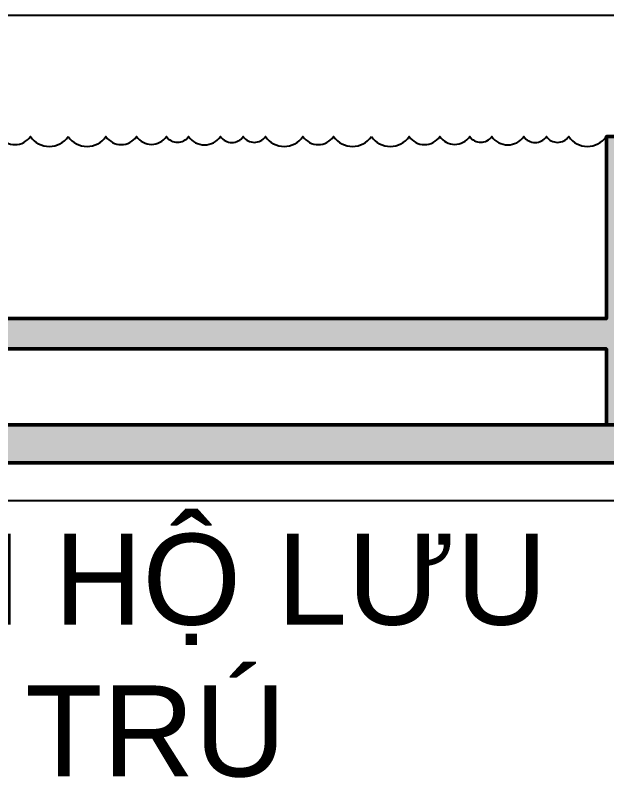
# Model space of a CAD drawing. Header units: millimetres. Extents: x 573003 to 1294762, y -9906 to 413061.
# Drawn here: x 603758 to 607659, y 156639 to 161666 of the extents above; entities that cross this region are included whole.
import ezdxf

# ---------------------------------------------------------------- set-up
doc = ezdxf.new("R2010")
doc.units = ezdxf.units.MM
doc.header["$MEASUREMENT"] = 0
for name, color, linetype in [('A-ANNO-ROOM', 50, 'Continuous'), ('A-ELEV-13FINE', 8, 'Continuous'), ('A-ELEV-PATT 3', 251, 'Continuous'), ('A-WALL-PATT', 251, 'Continuous')]:
    doc.layers.add(name, color=color, linetype=linetype)
doc.layers.add('KT-Net cot', color=2, linetype='Continuous', lineweight=50)
doc.styles.add('HBA-Text', font='GOTHIC.TTF')

msp = doc.modelspace()

# ---------------------------------------------------------------- hatches: boundary and pattern name
at = {"layer": 'A-WALL-PATT'}
h = msp.add_hatch(color=256, dxfattribs=at)
h.dxf.hatch_style = 1
h.paths.add_polyline_path([(600752.7, 158965.8), (600752.7, 160787.7), (601002.7, 160865.8), (601002.7, 159665.8), (607656.8, 159665.8), (607656.8, 160865.8), (607856.8, 160865.8), (607856.8, 158965.8), (607656.8, 158965.8), (607656.8, 159465.8), (601002.7, 159465.8), (601002.7, 158965.8)])
h = msp.add_hatch(color=256, dxfattribs=at)
h.dxf.hatch_style = 1
h.paths.add_polyline_path([(599856.8, 158965.8), (621856.8, 158965.8), (621856.8, 158715.8), (599856.8, 158715.8)])

# ---------------------------------------------------------------- linework, layer by layer
at = {"layer": 'A-ELEV-13FINE', "elevation": 0}
msp.add_lwpolyline([(601052.7, 158715.8), (601052.7, 158465.8), (609756.8, 158465.8)], dxfattribs=at)
at = {"layer": 'A-ELEV-PATT 3'}
msp.add_line((599931.8, 161665.8, 0), (616556.8, 161665.8, 0), dxfattribs=at)
at = {"layer": 'A-ELEV-PATT 3', "elevation": 0}
for points in [[(602106.8, 160865.8, 0.520567), (602356.1, 160865.8, 0.520567), (602558, 160865.8, 0.520567), (602755.6, 160865.8, 0.520567), (602901, 160865.8, 0.520567), (603111.5, 160865.8, 0.520567), (603261.8, 160865.8, 0.520567), (603408.2, 160865.8, 0.520567), (603655.4, 160865.8, 0.520567), (603858.1, 160865.8, 0.520567), (604106.8, 160865.8, 0.520567)], [(604106.8, 160865.8, 0.520567), (604356.1, 160865.8, 0.520567), (604558, 160865.8, 0.520567), (604755.6, 160865.8, 0.520567), (604901, 160865.8, 0.520567), (605111.5, 160865.8, 0.520567), (605261.8, 160865.8, 0.520567), (605408.2, 160865.8, 0.520567), (605655.4, 160865.8, 0.520567), (605858.1, 160865.8, 0.520567), (606106.8, 160865.8, 0.520567)], [(606106.8, 160865.8, 0.520567), (606356.1, 160865.8, 0.520567), (606558, 160865.8, 0.520567), (606755.6, 160865.8, 0.520567), (606901, 160865.8, 0.520567), (607111.5, 160865.8, 0.520567), (607261.8, 160865.8, 0.520567), (607408.2, 160865.8, 0.520567), (607655.4, 160865.8, 0.004729), (607656.8, 160863.9, 0.004729)]]:
    msp.add_lwpolyline(points, format="xyb", dxfattribs=at)
at = {"layer": 'KT-Net cot', "elevation": 0}
msp.add_lwpolyline([(600752.7, 158965.8), (600752.7, 160787.7), (601002.7, 160865.8), (601002.7, 159665.8), (607656.8, 159665.8), (607656.8, 160865.8), (607856.8, 160865.8), (607856.8, 158965.8), (607656.8, 158965.8), (607656.8, 159465.8), (601002.7, 159465.8), (601002.7, 158965.8)], close=True, dxfattribs=at)
msp.add_lwpolyline([(599856.8, 158965.8), (621856.8, 158965.8), (621856.8, 158715.8), (599856.8, 158715.8), (599856.8, 158965.8)], dxfattribs=at)

# ---------------------------------------------------------------- texts
at = {"layer": 'A-ANNO-ROOM', "ltscale": 800, "insert": (604684.2, 158247.5, 0), "char_height": 600, "width": 6000, "attachment_point": 2, "style": 'HBA-Text'}
msp.add_mtext('CĂN H{\\fArial|b0|i0|c0|p34;Ộ LƯU TRÚ}', dxfattribs=at)

doc.saveas('drawing.dxf')
